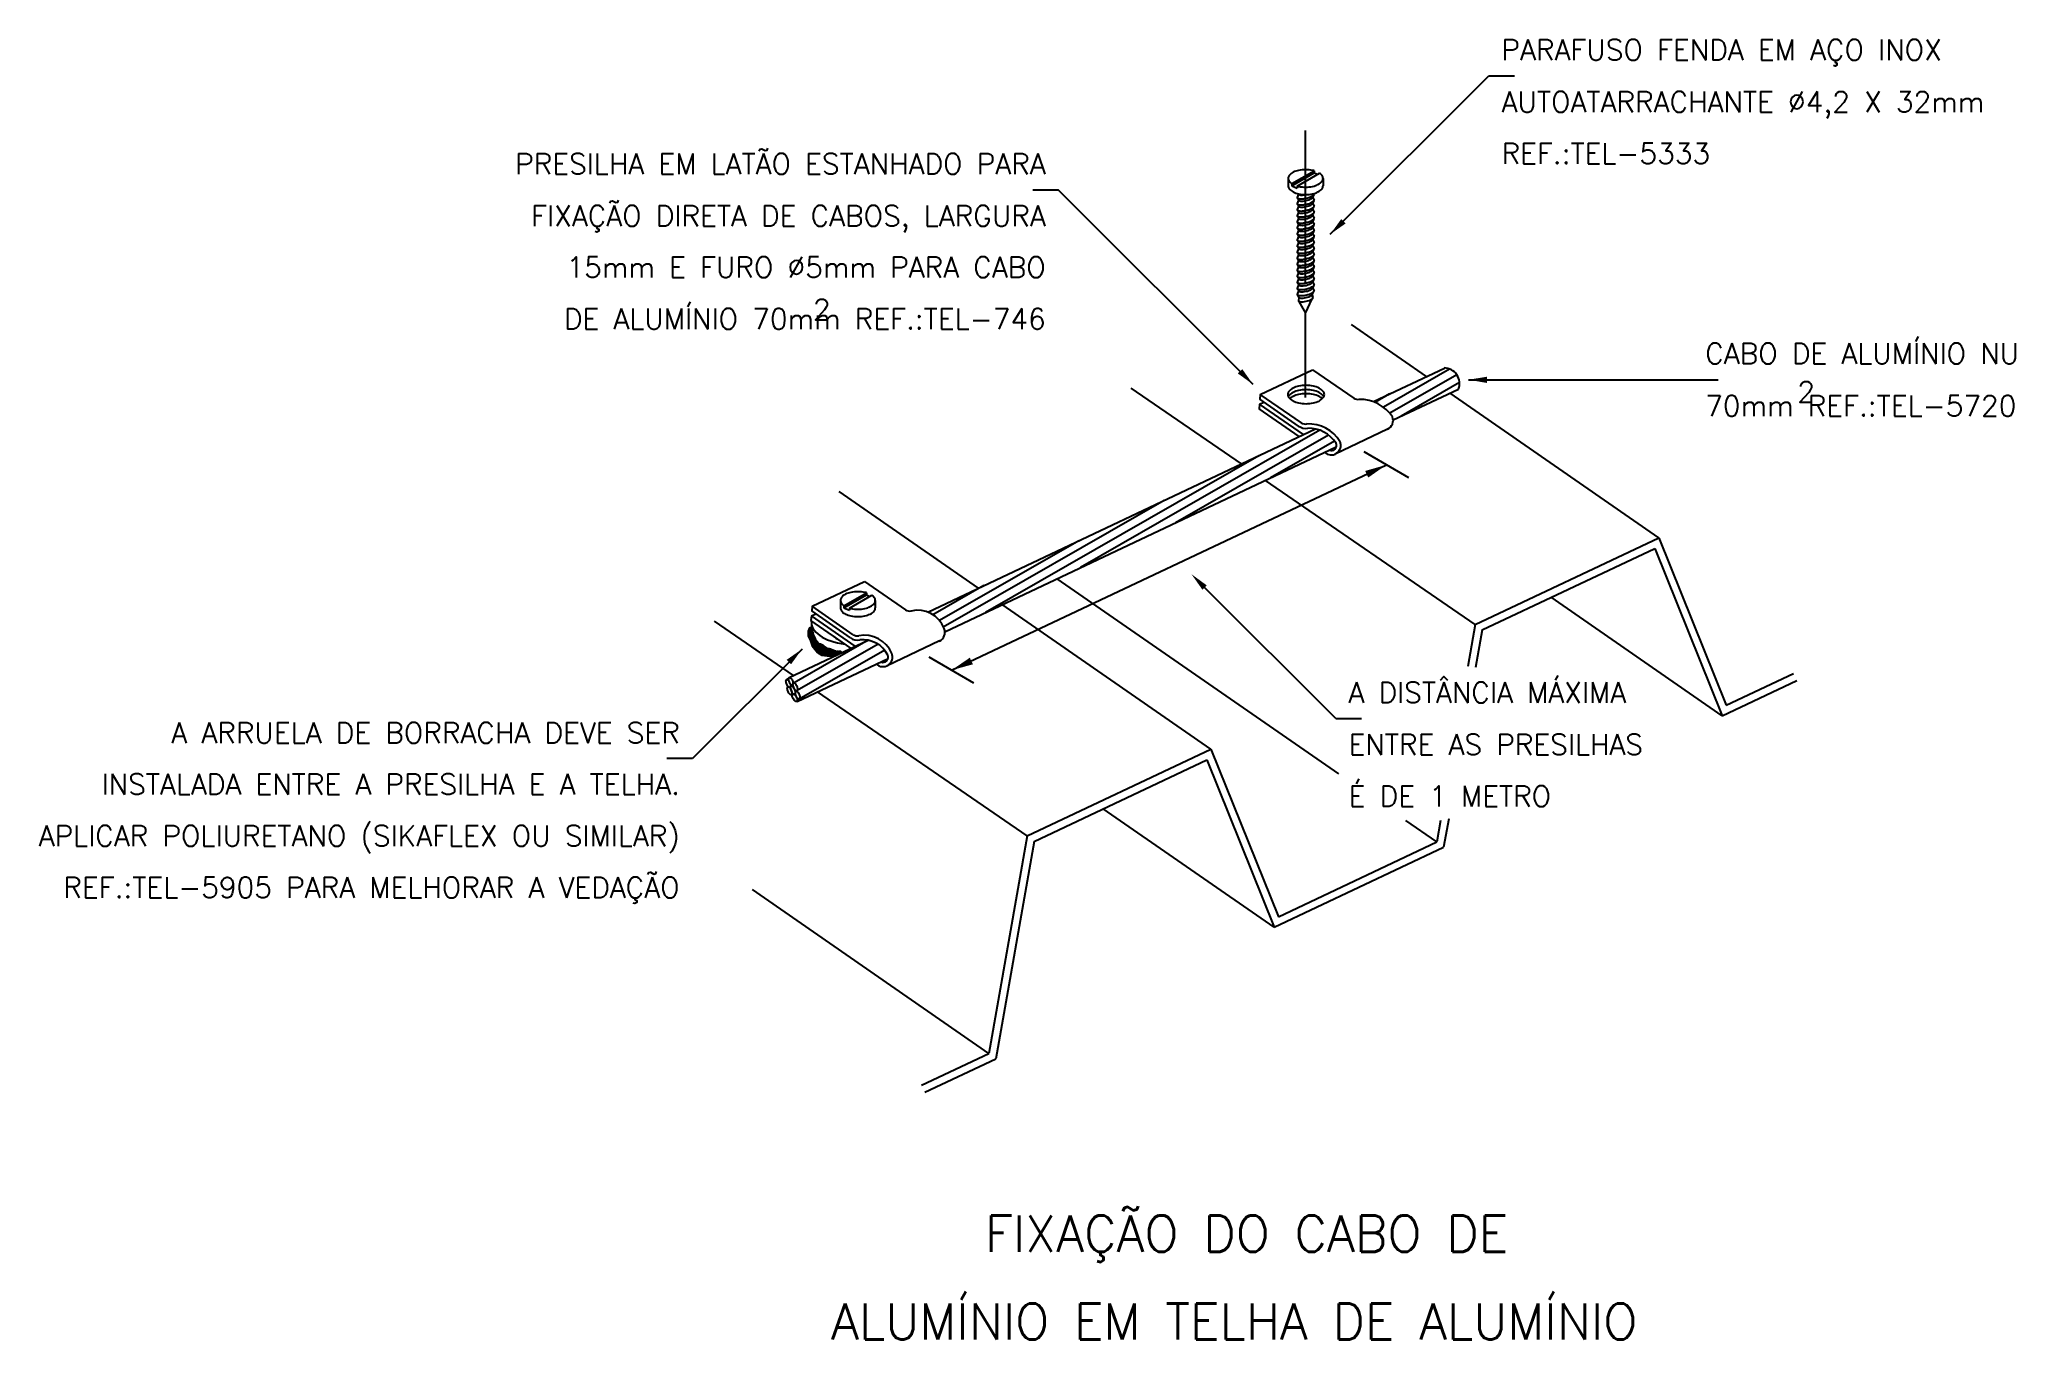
# Model space of a CAD drawing. Header units: millimetres. Extents: x -6258.2 to -6239.1, y -4756.7 to -4744.1.
import ezdxf
from ezdxf.enums import TextEntityAlignment as Align

# ---------------------------------------------------------------- set-up
doc = ezdxf.new("R2010")
doc.units = ezdxf.units.MM
doc.header["$LTSCALE"] = 10
doc.linetypes.add('DASHDOT', pattern=[1, 0.5, -0.25, 0, -0.25])
doc.layers.add('Termotécnica', color=7, linetype='Continuous')
doc.styles.add('r140', font='romans.shx')
doc.styles.add('r80', font='romans.shx')

msp = doc.modelspace()

# ---------------------------------------------------------------- linework, layer by layer
at = {"layer": 'Termotécnica', "color": 2}
for p, q in [((-6245.697, -4745.952), (-6244.161, -4744.417)), ((-6244.161, -4744.417), (-6243.911, -4744.417)), ((-6246.071, -4745.461), (-6245.854, -4745.336)), ((-6246.071, -4745.482), (-6245.854, -4745.357)), ((-6246.018, -4745.485), (-6245.801, -4745.359)), ((-6245.854, -4745.336), (-6245.854, -4745.357)), ((-6245.854, -4745.357), (-6245.822, -4745.371)), ((-6248.33, -4745.523), (-6248.58, -4745.523)), ((-6246.445, -4747.408), (-6248.33, -4745.523)), ((-6246.105, -4745.41), (-6246.105, -4745.482)), ((-6246.071, -4745.461), (-6246.071, -4745.482)), ((-6246.071, -4745.482), (-6246.018, -4745.506)), ((-6246.004, -4745.562), (-6246.019, -4745.597)), ((-6246.018, -4745.485), (-6246.018, -4745.506)), ((-6245.857, -4745.57), (-6245.869, -4745.592)), ((-6245.767, -4745.41), (-6245.767, -4745.482)), ((-6246.004, -4745.621), (-6246.019, -4745.655)), ((-6246.004, -4745.679), (-6246.019, -4745.714)), ((-6246.004, -4745.738), (-6246.019, -4745.773)), ((-6246.015, -4745.602), (-6246.004, -4745.621)), ((-6246.015, -4745.661), (-6246.004, -4745.679)), ((-6246.015, -4745.72), (-6246.004, -4745.738)), ((-6245.869, -4745.592), (-6245.854, -4745.621)), ((-6245.857, -4745.629), (-6245.869, -4745.651)), ((-6245.869, -4745.651), (-6245.854, -4745.679)), ((-6245.857, -4745.688), (-6245.869, -4745.709)), ((-6245.869, -4745.709), (-6245.854, -4745.738)), ((-6245.857, -4745.746), (-6245.869, -4745.768)), ((-6245.869, -4745.768), (-6245.854, -4745.796)), ((-6246.004, -4745.797), (-6246.019, -4745.831)), ((-6246.004, -4745.855), (-6246.019, -4745.89)), ((-6246.004, -4745.914), (-6246.019, -4745.949)), ((-6246.015, -4745.778), (-6246.004, -4745.797)), ((-6246.015, -4745.837), (-6246.004, -4745.855)), ((-6246.015, -4745.895), (-6246.004, -4745.914)), ((-6246.015, -4745.954), (-6246.004, -4745.973)), ((-6245.857, -4745.805), (-6245.869, -4745.827)), ((-6245.869, -4745.827), (-6245.854, -4745.855)), ((-6245.857, -4745.864), (-6245.869, -4745.885)), ((-6245.869, -4745.885), (-6245.854, -4745.914)), ((-6245.857, -4745.922), (-6245.869, -4745.944)), ((-6245.869, -4745.944), (-6245.854, -4745.972)), ((-6246.004, -4745.973), (-6246.019, -4746.007)), ((-6246.004, -4746.031), (-6246.019, -4746.066)), ((-6246.004, -4746.09), (-6246.019, -4746.125)), ((-6246.004, -4746.148), (-6246.019, -4746.183)), ((-6246.015, -4746.013), (-6246.004, -4746.031)), ((-6246.015, -4746.071), (-6246.004, -4746.09)), ((-6246.015, -4746.13), (-6246.004, -4746.148)), ((-6245.857, -4745.981), (-6245.869, -4746.003)), ((-6245.869, -4746.003), (-6245.854, -4746.031)), ((-6245.857, -4746.04), (-6245.869, -4746.061)), ((-6245.869, -4746.061), (-6245.854, -4746.09)), ((-6245.857, -4746.098), (-6245.869, -4746.12)), ((-6245.869, -4746.12), (-6245.854, -4746.148)), ((-6245.857, -4746.157), (-6245.869, -4746.178)), ((-6246.004, -4746.207), (-6246.019, -4746.242)), ((-6246.004, -4746.266), (-6246.019, -4746.3)), ((-6246.004, -4746.324), (-6246.019, -4746.359)), ((-6246.015, -4746.189), (-6246.004, -4746.207)), ((-6246.015, -4746.247), (-6246.004, -4746.266)), ((-6246.015, -4746.306), (-6246.004, -4746.324)), ((-6245.869, -4746.178), (-6245.854, -4746.207)), ((-6245.857, -4746.215), (-6245.869, -4746.237)), ((-6245.869, -4746.237), (-6245.854, -4746.266)), ((-6245.857, -4746.274), (-6245.869, -4746.296)), ((-6245.869, -4746.296), (-6245.854, -4746.324)), ((-6245.857, -4746.333), (-6245.869, -4746.354)), ((-6246.004, -4746.383), (-6246.019, -4746.418)), ((-6246.004, -4746.442), (-6246.019, -4746.476)), ((-6246.004, -4746.5), (-6246.019, -4746.535)), ((-6246.016, -4746.54), (-6246.004, -4746.56)), ((-6246.015, -4746.365), (-6246.004, -4746.383)), ((-6246.015, -4746.423), (-6246.004, -4746.442)), ((-6246.015, -4746.482), (-6246.004, -4746.5)), ((-6245.869, -4746.354), (-6245.854, -4746.383)), ((-6245.857, -4746.391), (-6245.869, -4746.413)), ((-6245.869, -4746.413), (-6245.854, -4746.441)), ((-6245.857, -4746.45), (-6245.869, -4746.472)), ((-6245.869, -4746.472), (-6245.854, -4746.5)), ((-6245.869, -4746.532), (-6245.859, -4746.511)), ((-6246.001, -4746.564), (-6246.006, -4746.596)), ((-6246.001, -4746.602), (-6245.936, -4746.718)), ((-6245.936, -4746.718), (-6245.874, -4746.579)), ((-6245.873, -4746.541), (-6245.865, -4746.566)), ((-6246.375, -4747.505), (-6245.868, -4747.265)), ((-6245.868, -4747.265), (-6245.47, -4747.541)), ((-6245.279, -4747.573), (-6244.591, -4747.249)), ((-6245.088, -4747.752), (-6244.454, -4747.452)), ((-6244.358, -4747.362), (-6242.187, -4747.362)), ((-6242.187, -4747.362), (-6241.937, -4747.362)), ((-6246.383, -4747.598), (-6246.387, -4747.644)), ((-6246, -4747.913), (-6246.387, -4747.644)), ((-6246.383, -4747.598), (-6246.341, -4747.578)), ((-6245.957, -4747.893), (-6246.383, -4747.598)), ((-6246.375, -4747.505), (-6246.379, -4747.551)), ((-6246.004, -4747.811), (-6246.379, -4747.551)), ((-6245.977, -4747.781), (-6246.375, -4747.505)), ((-6249.599, -4749.614), (-6245.84, -4747.839)), ((-6245.141, -4747.842), (-6245.649, -4748.082)), ((-6249.432, -4749.804), (-6245.639, -4748.013)), ((-6244.936, -4748.312), (-6245.369, -4748.062)), ((-6249.368, -4750.177), (-6245.153, -4748.187)), ((-6250.719, -4749.557), (-6250.212, -4749.317)), ((-6250.212, -4749.317), (-6249.814, -4749.593)), ((-6245.644, -4750.646), (-6246.915, -4749.376)), ((-6250.719, -4749.557), (-6250.723, -4749.603)), ((-6250.348, -4749.863), (-6250.723, -4749.603)), ((-6250.321, -4749.833), (-6250.719, -4749.557)), ((-6250.445, -4749.501), (-6250.445, -4749.573)), ((-6250.411, -4749.552), (-6250.194, -4749.427)), ((-6250.411, -4749.573), (-6250.194, -4749.448)), ((-6250.411, -4749.552), (-6250.411, -4749.573)), ((-6250.411, -4749.573), (-6250.358, -4749.596)), ((-6250.358, -4749.576), (-6250.141, -4749.45)), ((-6250.358, -4749.576), (-6250.358, -4749.596)), ((-6250.194, -4749.427), (-6250.194, -4749.448)), ((-6250.194, -4749.448), (-6250.161, -4749.462)), ((-6250.107, -4749.501), (-6250.107, -4749.573)), ((-6250.742, -4749.768), (-6250.752, -4749.784)), ((-6250.727, -4749.763), (-6250.742, -4749.768)), ((-6250.727, -4749.65), (-6250.731, -4749.696)), ((-6250.344, -4749.964), (-6250.731, -4749.696)), ((-6250.727, -4749.65), (-6250.685, -4749.63)), ((-6250.302, -4749.945), (-6250.727, -4749.65)), ((-6250.727, -4749.713), (-6250.727, -4749.786)), ((-6250.817, -4749.972), (-6251.878, -4751.032)), ((-6250.942, -4750.248), (-6250.176, -4749.886)), ((-6250.758, -4749.809), (-6250.758, -4749.846)), ((-6250.758, -4749.846), (-6250.739, -4749.884)), ((-6250.739, -4749.884), (-6250.72, -4749.94)), ((-6250.72, -4749.94), (-6250.667, -4750.004)), ((-6249.485, -4749.894), (-6249.993, -4750.134)), ((-6250.866, -4750.481), (-6249.983, -4750.064)), ((-6250.667, -4750.004), (-6250.627, -4750.03)), ((-6250.627, -4750.03), (-6250.575, -4750.037)), ((-6250.575, -4750.037), (-6250.499, -4750.038)), ((-6249.151, -4750.302), (-6249.584, -4750.052)), ((-6250.966, -4750.267), (-6250.947, -4750.258)), ((-6250.933, -4750.345), (-6250.928, -4750.342)), ((-6250.922, -4750.333), (-6250.904, -4750.324)), ((-6250.921, -4750.416), (-6250.913, -4750.412)), ((-6250.903, -4750.408), (-6250.902, -4750.407)), ((-6250.889, -4750.41), (-6250.881, -4750.407)), ((-6250.884, -4750.399), (-6250.882, -4750.398)), ((-6250.877, -4750.382), (-6250.867, -4750.377)), ((-6245.644, -4750.646), (-6245.394, -4750.646)), ((-6251.878, -4751.032), (-6252.128, -4751.032))]:
    msp.add_line(p, q, dxfattribs=at)
at = {"layer": 'Termotécnica', "color": 1, "linetype": 'DASHDOT'}
for p, q in [((-6245.936, -4746.422), (-6245.936, -4744.947)), ((-6245.936, -4747.535), (-6245.936, -4746.708))]:
    msp.add_line(p, q, dxfattribs=at)
at = {"layer": 'Termotécnica', "color": 3}
for p, q in [((-6244.765, -4747.331), (-6245.492, -4746.827)), ((-6246.557, -4748.178), (-6247.627, -4747.442)), ((-6242.511, -4748.893), (-6244.535, -4747.491)), ((-6249.107, -4749.381), (-6250.458, -4748.445)), ((-6244.292, -4749.734), (-6246.325, -4748.337)), ((-6244.292, -4749.734), (-6242.511, -4748.893)), ((-6244.225, -4749.786), (-6242.551, -4748.996)), ((-6242.551, -4748.996), (-6241.898, -4750.619)), ((-6242.511, -4748.893), (-6241.858, -4750.516)), ((-6245.615, -4751.183), (-6248.345, -4749.291)), ((-6246.854, -4750.943), (-6248.876, -4749.541)), ((-6241.898, -4750.619), (-6243.555, -4749.47)), ((-6250.9, -4750.228), (-6251.666, -4749.701)), ((-6244.292, -4749.734), (-6244.364, -4750.14)), ((-6244.225, -4749.786), (-6244.289, -4750.151)), ((-6241.898, -4750.619), (-6241.174, -4750.277)), ((-6241.858, -4750.516), (-6241.206, -4750.209)), ((-6248.634, -4751.784), (-6250.668, -4750.387)), ((-6248.634, -4751.784), (-6246.854, -4750.943)), ((-6246.854, -4750.943), (-6246.2, -4752.566)), ((-6248.567, -4751.836), (-6246.894, -4751.046)), ((-6246.894, -4751.046), (-6246.24, -4752.669)), ((-6246.24, -4752.669), (-6247.898, -4751.52)), ((-6244.665, -4751.842), (-6244.965, -4751.634)), ((-6244.628, -4751.633), (-6244.665, -4751.842)), ((-6244.549, -4751.619), (-6244.598, -4751.893)), ((-6248.634, -4751.784), (-6249.008, -4753.892)), ((-6248.567, -4751.836), (-6248.94, -4753.943)), ((-6246.24, -4752.669), (-6244.598, -4751.893)), ((-6246.2, -4752.566), (-6244.665, -4751.842)), ((-6249.008, -4753.892), (-6251.299, -4752.303)), ((-6249.659, -4754.199), (-6249.008, -4753.892)), ((-6249.627, -4754.268), (-6248.94, -4753.943))]:
    msp.add_line(p, q, dxfattribs=at)
at = {"layer": 'Termotécnica', "color": 1}
for p, q in [((-6244.54, -4747.259), (-6245.182, -4747.627)), ((-6244.471, -4747.313), (-6245.121, -4747.685)), ((-6244.444, -4747.39), (-6245.01, -4747.715)), ((-6245.122, -4747.499), (-6245.263, -4747.58)), ((-6245.797, -4747.852), (-6248.118, -4749.183)), ((-6245.714, -4747.898), (-6247.197, -4748.749)), ((-6245.655, -4747.958), (-6246.277, -4748.314)), ((-6246.388, -4748.098), (-6249.038, -4749.618)), ((-6247.308, -4748.532), (-6249.449, -4749.76)), ((-6248.134, -4748.922), (-6249.484, -4749.696)), ((-6249.054, -4749.356), (-6249.548, -4749.639)), ((-6250.727, -4749.776), (-6250.758, -4749.802)), ((-6250.727, -4749.779), (-6250.758, -4749.805)), ((-6250.727, -4749.782), (-6250.758, -4749.808)), ((-6250.727, -4749.785), (-6250.758, -4749.811)), ((-6250.726, -4749.787), (-6250.758, -4749.814)), ((-6250.725, -4749.789), (-6250.758, -4749.816)), ((-6250.724, -4749.791), (-6250.758, -4749.819)), ((-6250.723, -4749.793), (-6250.758, -4749.822)), ((-6250.722, -4749.795), (-6250.758, -4749.825)), ((-6250.727, -4749.773), (-6250.757, -4749.798)), ((-6250.727, -4749.77), (-6250.756, -4749.795)), ((-6250.727, -4749.768), (-6250.755, -4749.791)), ((-6250.727, -4749.765), (-6250.753, -4749.787)), ((-6250.728, -4749.763), (-6250.75, -4749.781)), ((-6250.734, -4749.765), (-6250.747, -4749.776)), ((-6250.74, -4749.767), (-6250.744, -4749.771)), ((-6250.176, -4749.886), (-6250.895, -4750.299)), ((-6250.08, -4749.925), (-6250.864, -4750.375)), ((-6250.015, -4749.984), (-6250.845, -4750.459)), ((-6250.721, -4749.797), (-6250.758, -4749.828)), ((-6250.72, -4749.799), (-6250.758, -4749.83)), ((-6250.719, -4749.801), (-6250.758, -4749.833)), ((-6250.718, -4749.803), (-6250.758, -4749.836)), ((-6250.717, -4749.805), (-6250.758, -4749.839)), ((-6250.716, -4749.807), (-6250.758, -4749.842)), ((-6250.715, -4749.809), (-6250.758, -4749.845)), ((-6250.714, -4749.811), (-6250.758, -4749.847)), ((-6250.713, -4749.813), (-6250.757, -4749.849)), ((-6250.713, -4749.815), (-6250.756, -4749.851)), ((-6250.712, -4749.818), (-6250.755, -4749.853)), ((-6250.712, -4749.82), (-6250.754, -4749.855)), ((-6250.712, -4749.823), (-6250.753, -4749.857)), ((-6250.711, -4749.825), (-6250.752, -4749.859)), ((-6250.711, -4749.828), (-6250.751, -4749.861)), ((-6250.711, -4749.83), (-6250.75, -4749.863)), ((-6250.71, -4749.832), (-6250.749, -4749.865)), ((-6250.709, -4749.834), (-6250.748, -4749.867)), ((-6250.708, -4749.837), (-6250.747, -4749.869)), ((-6250.707, -4749.839), (-6250.746, -4749.871)), ((-6250.706, -4749.841), (-6250.745, -4749.873)), ((-6250.705, -4749.843), (-6250.744, -4749.875)), ((-6250.704, -4749.845), (-6250.743, -4749.877)), ((-6250.703, -4749.847), (-6250.742, -4749.879)), ((-6250.702, -4749.849), (-6250.741, -4749.881)), ((-6250.701, -4749.851), (-6250.74, -4749.883)), ((-6250.7, -4749.853), (-6250.739, -4749.885)), ((-6250.699, -4749.855), (-6250.738, -4749.887)), ((-6250.699, -4749.857), (-6250.737, -4749.889)), ((-6250.698, -4749.859), (-6250.737, -4749.892)), ((-6250.697, -4749.861), (-6250.736, -4749.894)), ((-6250.696, -4749.863), (-6250.735, -4749.896)), ((-6250.695, -4749.865), (-6250.734, -4749.898)), ((-6250.694, -4749.867), (-6250.734, -4749.9)), ((-6250.693, -4749.869), (-6250.733, -4749.903)), ((-6250.692, -4749.871), (-6250.732, -4749.905)), ((-6250.691, -4749.873), (-6250.731, -4749.907)), ((-6250.689, -4749.875), (-6250.731, -4749.909)), ((-6250.688, -4749.877), (-6250.73, -4749.911)), ((-6250.687, -4749.878), (-6250.729, -4749.914)), ((-6250.685, -4749.88), (-6250.728, -4749.916)), ((-6250.684, -4749.882), (-6250.728, -4749.918)), ((-6250.683, -4749.883), (-6250.727, -4749.92)), ((-6250.681, -4749.885), (-6250.726, -4749.922)), ((-6250.68, -4749.887), (-6250.726, -4749.925)), ((-6250.678, -4749.888), (-6250.725, -4749.927)), ((-6250.677, -4749.89), (-6250.724, -4749.929)), ((-6250.676, -4749.892), (-6250.723, -4749.931)), ((-6250.674, -4749.894), (-6250.723, -4749.933)), ((-6250.673, -4749.895), (-6250.722, -4749.936)), ((-6250.672, -4749.897), (-6250.721, -4749.938)), ((-6250.67, -4749.899), (-6250.72, -4749.94)), ((-6250.669, -4749.9), (-6250.719, -4749.942)), ((-6250.667, -4749.902), (-6250.717, -4749.943)), ((-6250.666, -4749.903), (-6250.716, -4749.945)), ((-6250.665, -4749.905), (-6250.715, -4749.947)), ((-6250.663, -4749.907), (-6250.713, -4749.948)), ((-6250.662, -4749.908), (-6250.712, -4749.95)), ((-6250.66, -4749.91), (-6250.71, -4749.952)), ((-6250.659, -4749.912), (-6250.709, -4749.953)), ((-6250.657, -4749.913), (-6250.708, -4749.955)), ((-6250.656, -4749.915), (-6250.706, -4749.957)), ((-6250.655, -4749.917), (-6250.705, -4749.958)), ((-6250.653, -4749.918), (-6250.704, -4749.96)), ((-6250.652, -4749.92), (-6250.702, -4749.962)), ((-6250.649, -4749.921), (-6250.701, -4749.963)), ((-6250.646, -4749.921), (-6250.699, -4749.965)), ((-6250.643, -4749.921), (-6250.698, -4749.967)), ((-6250.639, -4749.921), (-6250.697, -4749.968)), ((-6250.637, -4749.922), (-6250.695, -4749.97)), ((-6250.635, -4749.923), (-6250.694, -4749.972)), ((-6250.633, -4749.924), (-6250.692, -4749.973)), ((-6250.631, -4749.925), (-6250.691, -4749.975)), ((-6250.629, -4749.926), (-6250.69, -4749.977)), ((-6250.627, -4749.927), (-6250.688, -4749.978)), ((-6250.624, -4749.928), (-6250.687, -4749.98)), ((-6250.622, -4749.929), (-6250.686, -4749.982)), ((-6250.62, -4749.93), (-6250.684, -4749.983)), ((-6250.618, -4749.931), (-6250.683, -4749.985)), ((-6250.616, -4749.932), (-6250.681, -4749.987)), ((-6250.614, -4749.934), (-6250.68, -4749.988)), ((-6250.612, -4749.935), (-6250.679, -4749.99)), ((-6250.61, -4749.936), (-6250.677, -4749.992)), ((-6250.608, -4749.938), (-6250.676, -4749.993)), ((-6250.607, -4749.939), (-6250.674, -4749.995)), ((-6250.606, -4749.941), (-6250.673, -4749.997)), ((-6250.604, -4749.942), (-6250.672, -4749.998)), ((-6250.603, -4749.944), (-6250.67, -4750)), ((-6250.601, -4749.946), (-6250.669, -4750.002)), ((-6250.6, -4749.947), (-6250.668, -4750.003)), ((-6250.598, -4749.949), (-6250.666, -4750.005)), ((-6250.597, -4749.95), (-6250.664, -4750.006)), ((-6250.595, -4749.952), (-6250.662, -4750.007)), ((-6250.593, -4749.953), (-6250.66, -4750.008)), ((-6250.591, -4749.954), (-6250.658, -4750.01)), ((-6250.589, -4749.955), (-6250.656, -4750.011)), ((-6250.587, -4749.957), (-6250.654, -4750.012)), ((-6250.585, -4749.958), (-6250.652, -4750.013)), ((-6250.583, -4749.959), (-6250.65, -4750.015)), ((-6250.581, -4749.96), (-6250.649, -4750.016)), ((-6250.579, -4749.962), (-6250.647, -4750.017)), ((-6250.577, -4749.963), (-6250.645, -4750.018)), ((-6250.575, -4749.964), (-6250.643, -4750.02)), ((-6250.572, -4749.964), (-6250.641, -4750.021)), ((-6250.57, -4749.965), (-6250.639, -4750.022)), ((-6250.567, -4749.965), (-6250.637, -4750.023)), ((-6250.564, -4749.966), (-6250.635, -4750.025)), ((-6250.561, -4749.966), (-6250.633, -4750.026)), ((-6250.558, -4749.967), (-6250.631, -4750.027)), ((-6250.555, -4749.967), (-6250.63, -4750.028)), ((-6250.552, -4749.967), (-6250.628, -4750.03)), ((-6250.55, -4749.968), (-6250.625, -4750.031)), ((-6250.547, -4749.968), (-6250.622, -4750.031)), ((-6250.544, -4749.969), (-6250.62, -4750.031)), ((-6250.541, -4749.969), (-6250.617, -4750.032)), ((-6250.539, -4749.97), (-6250.614, -4750.032)), ((-6250.536, -4749.971), (-6250.611, -4750.033)), ((-6250.534, -4749.972), (-6250.608, -4750.033)), ((-6250.532, -4749.973), (-6250.605, -4750.033)), ((-6250.53, -4749.974), (-6250.602, -4750.034)), ((-6250.527, -4749.975), (-6250.599, -4750.034)), ((-6250.525, -4749.976), (-6250.596, -4750.035)), ((-6250.523, -4749.977), (-6250.593, -4750.035)), ((-6250.521, -4749.978), (-6250.59, -4750.035)), ((-6250.518, -4749.979), (-6250.587, -4750.036)), ((-6250.516, -4749.98), (-6250.584, -4750.036)), ((-6250.514, -4749.981), (-6250.581, -4750.037)), ((-6250.512, -4749.982), (-6250.578, -4750.037)), ((-6250.509, -4749.983), (-6250.576, -4750.037)), ((-6250.507, -4749.983), (-6250.572, -4750.038)), ((-6250.505, -4749.984), (-6250.569, -4750.038)), ((-6250.502, -4749.985), (-6250.566, -4750.038)), ((-6250.5, -4749.986), (-6250.562, -4750.038)), ((-6250.498, -4749.987), (-6250.559, -4750.038)), ((-6250.495, -4749.988), (-6250.556, -4750.038)), ((-6250.493, -4749.989), (-6250.552, -4750.038)), ((-6250.491, -4749.99), (-6250.549, -4750.038)), ((-6250.488, -4749.991), (-6250.545, -4750.038)), ((-6250.486, -4749.991), (-6250.542, -4750.038)), ((-6250.484, -4749.992), (-6250.539, -4750.038)), ((-6250.481, -4749.993), (-6250.535, -4750.038)), ((-6250.479, -4749.994), (-6250.532, -4750.038)), ((-6250.476, -4749.995), (-6250.529, -4750.038)), ((-6250.473, -4749.994), (-6250.525, -4750.038)), ((-6250.469, -4749.994), (-6250.522, -4750.038)), ((-6250.466, -4749.994), (-6250.519, -4750.038)), ((-6250.462, -4749.994), (-6250.515, -4750.038)), ((-6250.459, -4749.994), (-6250.512, -4750.038)), ((-6250.455, -4749.994), (-6250.509, -4750.038)), ((-6250.452, -4749.994), (-6250.505, -4750.038)), ((-6250.449, -4749.994), (-6250.502, -4750.038)), ((-6250.445, -4749.994), (-6250.498, -4750.038)), ((-6250.444, -4749.996), (-6250.49, -4750.034)), ((-6250.442, -4749.997), (-6250.482, -4750.03)), ((-6250.441, -4749.999), (-6250.474, -4750.026)), ((-6250.439, -4750), (-6250.466, -4750.023)), ((-6250.437, -4750.002), (-6250.458, -4750.019)), ((-6250.436, -4750.003), (-6250.45, -4750.015)), ((-6250.434, -4750.005), (-6250.442, -4750.012)), ((-6250.433, -4750.006), (-6250.434, -4750.008))]:
    msp.add_line(p, q, dxfattribs=at)
at = {"layer": 'Termotécnica', "color": 2}
for points in [[(-6245.854, -4745.336, 0.016409), (-6245.868, -4745.333, 0.051099), (-6245.936, -4745.326, 0.051099), (-6246.005, -4745.333, 0.064948), (-6246.056, -4745.35, 0.104203), (-6246.095, -4745.382, 0.174705), (-6246.105, -4745.41, 0.174705), (-6246.095, -4745.439, 0.06738), (-6246.071, -4745.461, 0.064948)], [(-6245.767, -4745.41, 0.174705), (-6245.777, -4745.382, 0.06738), (-6245.801, -4745.359, 0.064948)], [(-6246.105, -4745.482, 0.174705), (-6246.095, -4745.511, 0.104203), (-6246.056, -4745.542, 0.064948), (-6246.005, -4745.56, 0.051099), (-6245.936, -4745.567, 0.051099), (-6245.868, -4745.56, 0.064948), (-6245.816, -4745.542, 0.104203), (-6245.777, -4745.511, 0.174705), (-6245.767, -4745.482, 0.174705)], [(-6246.018, -4745.485, 0.016409), (-6246.005, -4745.488, 0.051099), (-6245.936, -4745.495, 0.051099), (-6245.868, -4745.488, 0.064948), (-6245.816, -4745.47, 0.104203), (-6245.777, -4745.439, 0.174705), (-6245.767, -4745.41, 0.174705)], [(-6245.759, -4747.526, 0.056274), (-6245.765, -4747.517, 0.104203), (-6245.806, -4747.484, 0.064948), (-6245.86, -4747.466, 0.051099), (-6245.932, -4747.458, 0.051099), (-6246.004, -4747.466, 0.064948), (-6246.057, -4747.484, 0.104203), (-6246.099, -4747.517, 0.056274), (-6246.104, -4747.526, 0.174705)], [(-6245.774, -4747.545, 0.076612), (-6245.806, -4747.523, 0.064948), (-6245.86, -4747.504, 0.051099), (-6245.932, -4747.497, 0.051099), (-6246.004, -4747.504, 0.064948), (-6246.057, -4747.523, 0.076612), (-6246.089, -4747.545, 0.056274)], [(-6250.194, -4749.427, 0.016409), (-6250.207, -4749.423, 0.051099), (-6250.276, -4749.416, 0.051099), (-6250.344, -4749.423, 0.064948), (-6250.396, -4749.441, 0.104203), (-6250.435, -4749.472, 0.174705), (-6250.445, -4749.501, 0.174705), (-6250.435, -4749.53, 0.06738), (-6250.411, -4749.552, 0.064948)], [(-6250.445, -4749.573, 0.174705), (-6250.435, -4749.602, 0.104203), (-6250.396, -4749.633, 0.064948), (-6250.344, -4749.651, 0.051099), (-6250.276, -4749.658, 0.051099), (-6250.207, -4749.651, 0.064948), (-6250.156, -4749.633, 0.104203), (-6250.117, -4749.602, 0.174705), (-6250.107, -4749.573, 0.174705)], [(-6250.358, -4749.576, 0.016409), (-6250.344, -4749.579, 0.051099), (-6250.276, -4749.586, 0.051099), (-6250.207, -4749.579, 0.064948), (-6250.156, -4749.561, 0.104203), (-6250.117, -4749.53, 0.174705), (-6250.107, -4749.501, 0.174705)], [(-6250.107, -4749.501, 0.174705), (-6250.117, -4749.472, 0.06738), (-6250.141, -4749.45, 0.064948)], [(-6250.934, -4750.345, -0.207457), (-6250.94, -4750.345, -0.095933), (-6250.95, -4750.339, -0.052726), (-6250.958, -4750.328, -0.039847), (-6250.965, -4750.313, -0.039847), (-6250.971, -4750.296, -0.052726), (-6250.973, -4750.283, -0.095933), (-6250.971, -4750.272, -0.207457), (-6250.967, -4750.268, -0.207457), (-6250.961, -4750.268, -0.095933), (-6250.951, -4750.275, -0.052726), (-6250.943, -4750.285, -0.001764), (-6250.943, -4750.285, -0.039847)], [(-6250.921, -4750.416, -0.207457), (-6250.927, -4750.416, -0.095933), (-6250.937, -4750.409, -0.052726), (-6250.945, -4750.399, -0.039847), (-6250.953, -4750.384, -0.039847), (-6250.958, -4750.367, -0.052726), (-6250.96, -4750.354, -0.095933), (-6250.958, -4750.342, -0.207457), (-6250.954, -4750.338, -0.130458), (-6250.95, -4750.338, -0.095933)], [(-6250.909, -4750.325, -0.207457), (-6250.914, -4750.325, -0.095933), (-6250.924, -4750.318, -0.052726), (-6250.932, -4750.308, -0.039847), (-6250.94, -4750.292, -0.039847), (-6250.946, -4750.276, -0.052726), (-6250.947, -4750.263, -0.095933), (-6250.945, -4750.251, -0.207457), (-6250.941, -4750.247, -0.207457), (-6250.936, -4750.247, -0.095933), (-6250.926, -4750.254, -0.052726), (-6250.918, -4750.264, -0.039847), (-6250.91, -4750.28, -0.039847), (-6250.905, -4750.296, -0.027092), (-6250.903, -4750.303, -0.095933)], [(-6250.938, -4750.346, -0.049151), (-6250.93, -4750.356, -0.039847), (-6250.922, -4750.371, -0.039847), (-6250.917, -4750.387, -0.052726), (-6250.915, -4750.4, -0.095933), (-6250.917, -4750.412, -0.207457), (-6250.921, -4750.416, -0.207457)], [(-6250.933, -4750.307, -0.023019), (-6250.93, -4750.317, -0.052726), (-6250.928, -4750.33, -0.095933), (-6250.93, -4750.341, -0.207457), (-6250.934, -4750.345, -0.207457)], [(-6250.905, -4750.321, -0.1939), (-6250.909, -4750.325, -0.207457)]]:
    msp.add_lwpolyline(points, format="xyb", dxfattribs=at)
at = {"layer": 'Termotécnica', "color": 1}
for points in [[(-6246.019, -4745.597, 0.24548), (-6246.014, -4745.603, 0.082009), (-6245.991, -4745.608, 0.04047), (-6245.966, -4745.608, 0.029714), (-6245.931, -4745.603, 0.029714), (-6245.898, -4745.594, 0.04047), (-6245.875, -4745.584, 0.082009), (-6245.856, -4745.57, 0.24548), (-6245.854, -4745.562, 0.24548)], [(-6246.004, -4745.562, 0.24548), (-6246, -4745.567, 0.082009), (-6245.981, -4745.572, 0.04047), (-6245.96, -4745.571, 0.029714), (-6245.932, -4745.567, 0.000336), (-6245.932, -4745.567, 0.04047)], [(-6246.019, -4745.655, 0.24548), (-6246.014, -4745.662, 0.082009), (-6245.991, -4745.667, 0.04047), (-6245.966, -4745.667, 0.029714), (-6245.931, -4745.662, 0.029714), (-6245.898, -4745.653, 0.04047), (-6245.875, -4745.642, 0.082009), (-6245.856, -4745.628, 0.24548), (-6245.854, -4745.621, 0.24548)], [(-6246.019, -4745.714, 0.24548), (-6246.014, -4745.72, 0.082009), (-6245.991, -4745.726, 0.04047), (-6245.966, -4745.726, 0.029714), (-6245.931, -4745.72, 0.029714), (-6245.898, -4745.711, 0.04047), (-6245.875, -4745.701, 0.082009), (-6245.856, -4745.687, 0.24548), (-6245.854, -4745.679, 0.24548)], [(-6246.019, -4745.773, 0.24548), (-6246.014, -4745.779, 0.082009), (-6245.991, -4745.784, 0.04047), (-6245.966, -4745.784, 0.029714), (-6245.931, -4745.779, 0.029714), (-6245.898, -4745.77, 0.04047), (-6245.875, -4745.76, 0.082009), (-6245.856, -4745.746, 0.24548), (-6245.854, -4745.738, 0.24548)], [(-6246.004, -4745.621, 0.24548), (-6246, -4745.626, 0.082009), (-6245.981, -4745.63, 0.04047), (-6245.96, -4745.63, 0.029714), (-6245.932, -4745.626, 0.029714), (-6245.905, -4745.618, 0.04047), (-6245.886, -4745.61, 0.082009), (-6245.871, -4745.599, 0.24548), (-6245.869, -4745.592, 0.24548)], [(-6246.004, -4745.679, 0.24548), (-6246, -4745.684, 0.082009), (-6245.981, -4745.689, 0.04047), (-6245.96, -4745.689, 0.029714), (-6245.932, -4745.684, 0.029714), (-6245.905, -4745.677, 0.04047), (-6245.886, -4745.669, 0.082009), (-6245.871, -4745.657, 0.24548), (-6245.869, -4745.651, 0.24548)], [(-6246.004, -4745.738, 0.24548), (-6246, -4745.743, 0.082009), (-6245.981, -4745.748, 0.04047), (-6245.96, -4745.747, 0.029714), (-6245.932, -4745.743, 0.029714), (-6245.905, -4745.736, 0.04047), (-6245.886, -4745.727, 0.082009), (-6245.871, -4745.716, 0.24548), (-6245.869, -4745.709, 0.24548)], [(-6246.004, -4745.797, 0.24548), (-6246, -4745.802, 0.082009), (-6245.981, -4745.806, 0.04047), (-6245.96, -4745.806, 0.029714), (-6245.932, -4745.802, 0.029714), (-6245.905, -4745.794, 0.04047), (-6245.886, -4745.786, 0.082009), (-6245.871, -4745.774, 0.24548), (-6245.869, -4745.768, 0.24548)], [(-6246.019, -4745.831, 0.24548), (-6246.014, -4745.838, 0.082009), (-6245.991, -4745.843, 0.04047), (-6245.966, -4745.843, 0.029714), (-6245.931, -4745.838, 0.029714), (-6245.898, -4745.828, 0.04047), (-6245.875, -4745.818, 0.082009), (-6245.856, -4745.804, 0.24548), (-6245.854, -4745.796, 0.24548)], [(-6246.019, -4745.89, 0.24548), (-6246.014, -4745.896, 0.082009), (-6245.991, -4745.902, 0.04047), (-6245.966, -4745.901, 0.029714), (-6245.931, -4745.896, 0.029714), (-6245.898, -4745.887, 0.04047), (-6245.875, -4745.877, 0.082009), (-6245.856, -4745.863, 0.24548), (-6245.854, -4745.855, 0.24548)], [(-6246.019, -4745.949, 0.24548), (-6246.014, -4745.955, 0.082009), (-6245.991, -4745.96, 0.04047), (-6245.966, -4745.96, 0.029714), (-6245.931, -4745.955, 0.029714), (-6245.898, -4745.946, 0.04047), (-6245.875, -4745.936, 0.082009), (-6245.856, -4745.922, 0.24548), (-6245.854, -4745.914, 0.24548)], [(-6246.004, -4745.855, 0.24548), (-6246, -4745.86, 0.082009), (-6245.981, -4745.865, 0.04047), (-6245.96, -4745.865, 0.029714), (-6245.932, -4745.86, 0.029714), (-6245.905, -4745.853, 0.04047), (-6245.886, -4745.845, 0.082009), (-6245.871, -4745.833, 0.24548), (-6245.869, -4745.827, 0.24548)], [(-6246.004, -4745.914, 0.24548), (-6246, -4745.919, 0.082009), (-6245.981, -4745.923, 0.04047), (-6245.96, -4745.923, 0.029714), (-6245.932, -4745.919, 0.029714), (-6245.905, -4745.911, 0.04047), (-6245.886, -4745.903, 0.082009), (-6245.871, -4745.892, 0.24548), (-6245.869, -4745.885, 0.24548)], [(-6246.004, -4745.973, 0.24548), (-6246, -4745.978, 0.082009), (-6245.981, -4745.982, 0.04047), (-6245.96, -4745.982, 0.029714), (-6245.932, -4745.978, 0.029714), (-6245.905, -4745.97, 0.04047), (-6245.886, -4745.962, 0.082009), (-6245.871, -4745.95, 0.24548), (-6245.869, -4745.944, 0.24548)], [(-6246.019, -4746.007, 0.24548), (-6246.014, -4746.014, 0.082009), (-6245.991, -4746.019, 0.04047), (-6245.966, -4746.019, 0.029714), (-6245.931, -4746.014, 0.029714), (-6245.898, -4746.004, 0.04047), (-6245.875, -4745.994, 0.082009), (-6245.856, -4745.98, 0.24548), (-6245.854, -4745.972, 0.24548)], [(-6246.019, -4746.066, 0.24548), (-6246.014, -4746.072, 0.082009), (-6245.991, -4746.078, 0.04047), (-6245.966, -4746.077, 0.029714), (-6245.931, -4746.072, 0.029714), (-6245.898, -4746.063, 0.04047), (-6245.875, -4746.053, 0.082009), (-6245.856, -4746.039, 0.24548), (-6245.854, -4746.031, 0.24548)], [(-6246.019, -4746.125, 0.24548), (-6246.014, -4746.131, 0.082009), (-6245.991, -4746.136, 0.04047), (-6245.966, -4746.136, 0.029714), (-6245.931, -4746.131, 0.029714), (-6245.898, -4746.122, 0.04047), (-6245.875, -4746.112, 0.082009), (-6245.856, -4746.097, 0.24548), (-6245.854, -4746.09, 0.24548)], [(-6246.019, -4746.183, 0.24548), (-6246.014, -4746.189, 0.082009), (-6245.991, -4746.195, 0.04047), (-6245.966, -4746.195, 0.029714), (-6245.931, -4746.189, 0.029714), (-6245.898, -4746.18, 0.04047), (-6245.875, -4746.17, 0.082009), (-6245.856, -4746.156, 0.24548), (-6245.854, -4746.148, 0.24548)], [(-6246.004, -4746.031, 0.24548), (-6246, -4746.036, 0.082009), (-6245.981, -4746.041, 0.04047), (-6245.96, -4746.041, 0.029714), (-6245.932, -4746.036, 0.029714), (-6245.905, -4746.029, 0.04047), (-6245.886, -4746.02, 0.082009), (-6245.871, -4746.009, 0.24548), (-6245.869, -4746.003, 0.24548)], [(-6246.004, -4746.09, 0.24548), (-6246, -4746.095, 0.082009), (-6245.981, -4746.099, 0.04047), (-6245.96, -4746.099, 0.029714), (-6245.932, -4746.095, 0.029714), (-6245.905, -4746.087, 0.04047), (-6245.886, -4746.079, 0.082009), (-6245.871, -4746.068, 0.24548), (-6245.869, -4746.061, 0.24548)], [(-6246.004, -4746.148, 0.24548), (-6246, -4746.154, 0.082009), (-6245.981, -4746.158, 0.04047), (-6245.96, -4746.158, 0.029714), (-6245.932, -4746.154, 0.029714), (-6245.905, -4746.146, 0.04047), (-6245.886, -4746.138, 0.082009), (-6245.871, -4746.126, 0.24548), (-6245.869, -4746.12, 0.24548)], [(-6246.019, -4746.242, 0.24548), (-6246.014, -4746.248, 0.082009), (-6245.991, -4746.254, 0.04047), (-6245.966, -4746.253, 0.029714), (-6245.931, -4746.248, 0.029714), (-6245.898, -4746.239, 0.04047), (-6245.875, -4746.229, 0.082009), (-6245.856, -4746.215, 0.24548), (-6245.854, -4746.207, 0.24548)], [(-6246.019, -4746.3, 0.24548), (-6246.014, -4746.307, 0.082009), (-6245.991, -4746.312, 0.04047), (-6245.966, -4746.312, 0.029714), (-6245.931, -4746.307, 0.029714), (-6245.898, -4746.298, 0.04047), (-6245.875, -4746.287, 0.082009), (-6245.856, -4746.273, 0.24548), (-6245.854, -4746.266, 0.24548)], [(-6246.019, -4746.359, 0.24548), (-6246.014, -4746.365, 0.082009), (-6245.991, -4746.371, 0.04047), (-6245.966, -4746.371, 0.029714), (-6245.931, -4746.365, 0.029714), (-6245.898, -4746.356, 0.04047), (-6245.875, -4746.346, 0.082009), (-6245.856, -4746.332, 0.24548), (-6245.854, -4746.324, 0.24548)], [(-6246.004, -4746.207, 0.24548), (-6246, -4746.212, 0.082009), (-6245.981, -4746.217, 0.04047), (-6245.96, -4746.216, 0.029714), (-6245.932, -4746.212, 0.029714), (-6245.905, -4746.205, 0.04047), (-6245.886, -4746.196, 0.082009), (-6245.871, -4746.185, 0.24548), (-6245.869, -4746.178, 0.24548)], [(-6246.004, -4746.266, 0.24548), (-6246, -4746.271, 0.082009), (-6245.981, -4746.275, 0.04047), (-6245.96, -4746.275, 0.029714), (-6245.932, -4746.271, 0.029714), (-6245.905, -4746.263, 0.04047), (-6245.886, -4746.255, 0.082009), (-6245.871, -4746.244, 0.24548), (-6245.869, -4746.237, 0.24548)], [(-6246.004, -4746.324, 0.24548), (-6246, -4746.329, 0.082009), (-6245.981, -4746.334, 0.04047), (-6245.96, -4746.334, 0.029714), (-6245.932, -4746.329, 0.029714), (-6245.905, -4746.322, 0.04047), (-6245.886, -4746.314, 0.082009), (-6245.871, -4746.302, 0.24548), (-6245.869, -4746.296, 0.24548)], [(-6246.019, -4746.418, 0.24548), (-6246.014, -4746.424, 0.082009), (-6245.991, -4746.429, 0.04047), (-6245.966, -4746.429, 0.029714), (-6245.931, -4746.424, 0.029714), (-6245.898, -4746.415, 0.04047), (-6245.875, -4746.405, 0.082009), (-6245.856, -4746.391, 0.24548), (-6245.854, -4746.383, 0.24548)], [(-6246.019, -4746.476, 0.24548), (-6246.014, -4746.483, 0.082009), (-6245.991, -4746.488, 0.04047), (-6245.966, -4746.488, 0.029714), (-6245.931, -4746.483, 0.029714), (-6245.898, -4746.473, 0.04047), (-6245.875, -4746.463, 0.082009), (-6245.856, -4746.449, 0.24548), (-6245.854, -4746.441, 0.24548)], [(-6246.019, -4746.535, 0.24548), (-6246.014, -4746.541, 0.082009), (-6245.991, -4746.547, 0.04047), (-6245.966, -4746.546, 0.029714), (-6245.931, -4746.541, 0.029714), (-6245.898, -4746.532, 0.04047), (-6245.875, -4746.522, 0.082009), (-6245.856, -4746.508, 0.24548), (-6245.854, -4746.5, 0.24548)], [(-6246.004, -4746.383, 0.24548), (-6246, -4746.388, 0.082009), (-6245.981, -4746.393, 0.04047), (-6245.96, -4746.392, 0.029714), (-6245.932, -4746.388, 0.029714), (-6245.905, -4746.381, 0.04047), (-6245.886, -4746.372, 0.082009), (-6245.871, -4746.361, 0.24548), (-6245.869, -4746.354, 0.24548)], [(-6246.004, -4746.442, 0.24548), (-6246, -4746.447, 0.082009), (-6245.981, -4746.451, 0.04047), (-6245.96, -4746.451, 0.029714), (-6245.932, -4746.447, 0.029714), (-6245.905, -4746.439, 0.04047), (-6245.886, -4746.431, 0.082009), (-6245.871, -4746.419, 0.24548), (-6245.869, -4746.413, 0.24548)], [(-6246.004, -4746.5, 0.24548), (-6246, -4746.505, 0.082009), (-6245.981, -4746.51, 0.04047), (-6245.96, -4746.51, 0.029714), (-6245.932, -4746.505, 0.029714), (-6245.905, -4746.498, 0.04047), (-6245.886, -4746.49, 0.082009), (-6245.871, -4746.478, 0.24548), (-6245.869, -4746.472, 0.24548)], [(-6246.004, -4746.56, 0.24548), (-6246, -4746.566, 0.082009), (-6245.981, -4746.57, 0.04047), (-6245.96, -4746.57, 0.029714), (-6245.932, -4746.566, 0.029714), (-6245.905, -4746.558, 0.04047), (-6245.886, -4746.55, 0.082009), (-6245.871, -4746.538, 0.24548), (-6245.869, -4746.532, 0.24548)], [(-6246.006, -4746.596, 0.24548), (-6246.002, -4746.602, 0.082009), (-6245.982, -4746.606, 0.04047), (-6245.961, -4746.606, 0.029714), (-6245.931, -4746.601, 0.029714), (-6245.903, -4746.594, 0.04047), (-6245.883, -4746.585, 0.082009), (-6245.867, -4746.573, 0.24548), (-6245.865, -4746.566, 0.24548)]]:
    msp.add_lwpolyline(points, format="xyb", dxfattribs=at)
at = {"layer": 'Termotécnica', "color": 2}
for points in [[(-6245.754, -4747.505, 0.174705), (-6245.765, -4747.475, 0.104203), (-6245.806, -4747.442, 0.064948), (-6245.86, -4747.423, 0.051099), (-6245.932, -4747.416, 0.051099), (-6246.004, -4747.423, 0.064948), (-6246.057, -4747.442, 0.104203), (-6246.099, -4747.475, 0.174705), (-6246.109, -4747.505, 0.174705), (-6246.099, -4747.535, 0.104203), (-6246.057, -4747.568, 0.064948), (-6246.004, -4747.586, 0.051099), (-6245.932, -4747.594, 0.051099), (-6245.86, -4747.586, 0.064948), (-6245.806, -4747.568, 0.104203), (-6245.765, -4747.535, 0.174705)], [(-6250.89, -4750.411, -0.207457), (-6250.895, -4750.411, -0.095933), (-6250.905, -4750.404, -0.052726), (-6250.913, -4750.393, -0.039847), (-6250.921, -4750.378, -0.039847), (-6250.926, -4750.362, -0.052726), (-6250.928, -4750.349, -0.095933), (-6250.926, -4750.337, -0.207457), (-6250.922, -4750.333, -0.207457), (-6250.916, -4750.333, -0.095933), (-6250.907, -4750.34, -0.052726), (-6250.899, -4750.35, -0.039847), (-6250.891, -4750.365, -0.039847), (-6250.885, -4750.382, -0.052726), (-6250.884, -4750.395, -0.095933), (-6250.886, -4750.407, -0.207457)], [(-6250.867, -4750.377, -0.207457), (-6250.873, -4750.377, -0.095933), (-6250.882, -4750.37, -0.052726), (-6250.891, -4750.36, -0.039847), (-6250.898, -4750.344, -0.039847), (-6250.904, -4750.328, -0.052726), (-6250.905, -4750.315, -0.095933), (-6250.903, -4750.303, -0.207457), (-6250.9, -4750.299, -0.207457), (-6250.894, -4750.299, -0.095933), (-6250.884, -4750.306, -0.052726), (-6250.876, -4750.316, -0.039847), (-6250.868, -4750.332, -0.039847), (-6250.863, -4750.348, -0.052726), (-6250.861, -4750.361, -0.095933), (-6250.863, -4750.373, -0.207457)], [(-6250.866, -4750.481, -0.207457), (-6250.872, -4750.481, -0.095933), (-6250.883, -4750.476, -0.052726), (-6250.892, -4750.467, -0.039847), (-6250.902, -4750.453, -0.039847), (-6250.91, -4750.437, -0.052726), (-6250.913, -4750.425, -0.095933), (-6250.913, -4750.413, -0.207457), (-6250.91, -4750.408, -0.207457), (-6250.904, -4750.408, -0.095933), (-6250.894, -4750.413, -0.052726), (-6250.884, -4750.422, -0.039847), (-6250.874, -4750.436, -0.039847), (-6250.866, -4750.451, -0.052726), (-6250.863, -4750.464, -0.095933), (-6250.863, -4750.476, -0.207457)], [(-6250.844, -4750.459, -0.207457), (-6250.849, -4750.459, -0.095933), (-6250.859, -4750.452, -0.052726), (-6250.867, -4750.442, -0.039847), (-6250.875, -4750.426, -0.039847), (-6250.88, -4750.41, -0.052726), (-6250.882, -4750.397, -0.095933), (-6250.88, -4750.385, -0.207457), (-6250.876, -4750.381, -0.207457), (-6250.87, -4750.381, -0.095933), (-6250.861, -4750.388, -0.052726), (-6250.853, -4750.398, -0.039847), (-6250.845, -4750.414, -0.039847), (-6250.839, -4750.43, -0.052726), (-6250.838, -4750.443, -0.095933), (-6250.84, -4750.455, -0.207457)]]:
    msp.add_lwpolyline(points, format="xyb", close=True, dxfattribs=at)
msp.add_lwpolyline([(-6250.727, -4749.786), (-6250.713, -4749.812), (-6250.711, -4749.83), (-6250.701, -4749.852), (-6250.691, -4749.872), (-6250.673, -4749.895), (-6250.651, -4749.921), (-6250.639, -4749.921), (-6250.611, -4749.935), (-6250.596, -4749.951), (-6250.576, -4749.964), (-6250.54, -4749.969), (-6250.511, -4749.982), (-6250.478, -4749.995), (-6250.446, -4749.994), (-6250.432, -4750.007)], dxfattribs=at)
for centre, radius, start, end in [((-6244.595, -4747.399), 0.151, 339.4263, 88.9163), ((-6245.429, -4747.472), 0.08, 239.6493, 279.6319), ((-6245.405, -4747.919), 0.367, 32.3119, 91.6014), ((-6245.935, -4747.711), 0.122, 235.27, 279.6319), ((-6245.937, -4747.712), 0.08, 239.6493, 279.6319), ((-6245.906, -4748.144), 0.354, 31.0218, 92.8914), ((-6245.909, -4748.149), 0.318, 32.5839, 90.9637), ((-6245.181, -4747.758), 0.0931, 295.27, 22.7619), ((-6245.688, -4747.998), 0.0931, 225.3567, 22.7619), ((-6245.688, -4747.998), 0.0512, 247.9025, 22.7619), ((-6249.773, -4749.524), 0.08, 239.6493, 279.6319), ((-6249.697, -4749.871), 0.275, 20.615, 103.2983), ((-6250.708, -4749.809), 0.05, 150.2551, 180), ((-6249.525, -4749.81), 0.0931, 295.27, 22.7619), ((-6250.376, -4749.681), 0.216, 228.4204, 241.9097), ((-6250.279, -4749.763), 0.122, 235.27, 279.6319), ((-6250.281, -4749.764), 0.08, 239.6493, 279.6319), ((-6250.213, -4750.127), 0.289, 23.0048, 100.9084), ((-6250.227, -4750.153), 0.271, 26.9113, 96.6363), ((-6250.033, -4750.05), 0.0931, 225.3567, 22.7619), ((-6250.033, -4750.05), 0.0512, 247.9025, 22.7619)]:
    msp.add_arc(centre, radius, start, end, dxfattribs=at)
msp.add_ellipse((-6250.287, -4749.713), major_axis=(-0.44, 0), ratio=0.500279, start_param=6.222045, end_param=7.589379, dxfattribs=at)
for points in [[(-6245.548, -4745.847), (-6245.59, -4745.804), (-6245.697, -4745.952)], [(-6246.55, -4747.259), (-6246.593, -4747.301), (-6246.445, -4747.408)], [(-6244.179, -4747.393), (-6244.178, -4747.333), (-6244.358, -4747.362)], [(-6245.329, -4748.31), (-6245.359, -4748.246), (-6245.153, -4748.187)], [(-6246.936, -4749.397), (-6246.894, -4749.355), (-6247.042, -4749.247)], [(-6250.967, -4750.077), (-6250.924, -4750.12), (-6250.817, -4749.972)], [(-6249.191, -4750.056), (-6249.161, -4750.12), (-6249.368, -4750.177)]]:
    msp.add_solid(points, dxfattribs=at)

# ---------------------------------------------------------------- texts
at = {"layer": 'Termotécnica', "color": 2, "style": 'r80'}
for s, p in [('PARAFUSO FENDA EM AÇO INOX', (-6244.038, -4744.164)), ('AUTOATARRACHANTE %%C4,2 X 32mm', (-6244.037, -4744.669)), ('REF.:TEL-5333', (-6244.037, -4745.168)), ('CABO DE ALUMÍNIO NU', (-6242.063, -4747.109)), ('70mm REF.:TEL-5720', (-6242.063, -4747.614)), ('A DISTÂNCIA MÁXIMA ', (-6245.521, -4750.394)), ('ENTRE AS PRESILHAS', (-6245.52, -4750.898)), ('É DE 1 METRO', (-6245.519, -4751.398))]:
    msp.add_text(s, height=0.2, dxfattribs=at).set_placement(p, align=Align.MIDDLE_LEFT)
for s, p in [('PRESILHA EM LATÃO ESTANHADO PARA', (-6248.456, -4745.37)), ('FIXAÇÃO DIRETA DE CABOS, LARGURA', (-6248.455, -4745.874)), ('15mm E FURO %%c5mm PARA CABO', (-6248.455, -4746.372)), ('DE ALUMÍNIO 70mm REF.:TEL-746', (-6248.455, -4746.873)), ('A ARRUELA DE BORRACHA DEVE SER', (-6252.003, -4750.883)), ('INSTALADA ENTRE A PRESILHA E A TELHA.', (-6252.002, -4751.383)), ('APLICAR POLIURETANO (SIKAFLEX OU SIMILAR)', (-6252.003, -4751.883)), ('REF.:TEL-5905 PARA MELHORAR A VEDAÇÃO', (-6252.004, -4752.382))]:
    msp.add_text(s, height=0.2, dxfattribs=at).set_placement(p, align=Align.RIGHT)
for p in [(-6250.711, -4746.781), (-6241.17, -4747.58)]:
    msp.add_text('2', height=0.2, dxfattribs=at).set_placement(p)
at = {"layer": 'Termotécnica', "color": 5, "style": 'r140'}
for s, p in [(' FIXAÇÃO DO CABO DE', (-6246.628, -4755.918)), ('ALUMÍNIO EM TELHA DE ALUMÍNIO', (-6246.628, -4756.769))]:
    msp.add_text(s, height=0.35, dxfattribs=at).set_placement(p, align=Align.BOTTOM_CENTER)

doc.saveas('drawing.dxf')
